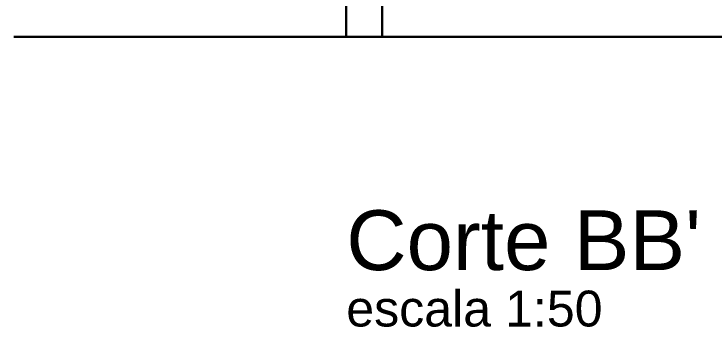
# Model space of a CAD drawing. Header units: millimetres. Extents: x -4228 to 27092, y -6721 to 984.
# Drawn here: x 22521.6 to 22814.3, y -3003.7 to -2872.9 of the extents above; entities that cross this region are included whole.
import ezdxf

# ---------------------------------------------------------------- set-up
doc = ezdxf.new("R2010")
doc.units = ezdxf.units.MM
doc.header["$LTSCALE"] = 50
for name, color, linetype in [('PAREDES3', 2, 'Continuous'), ('piso', 2, 'Continuous'), ('TEXTO', 7, 'Continuous')]:
    doc.layers.add(name, color=color, linetype=linetype)
doc.styles.add('ARIAL', font='arial.ttf')

msp = doc.modelspace()

# ---------------------------------------------------------------- linework, layer by layer
at = {"layer": 'PAREDES3', "color": 3, "linetype": 'Continuous', "lineweight": 30}
for p, q in [((22660.52, -2882.46), (22660.52, -2572.46)), ((22675.52, -2652.46), (22675.52, -2882.46))]:
    msp.add_line(p, q, dxfattribs=at)
at = {"layer": 'piso', "color": 8, "linetype": 'Continuous', "lineweight": 30}
msp.add_line((22521.6, -2882.46), (24115.52, -2882.46), dxfattribs=at)

# ---------------------------------------------------------------- texts
at = {"layer": 'TEXTO', "linetype": 'Continuous', "lineweight": 30, "style": 'ARIAL'}
for s, height, p in [("Corte BB'", 25, (22660.52, -2979.96)), ('escala 1:50', 15, (22660.52, -3003.54))]:
    msp.add_text(s, height=height, dxfattribs=at).set_placement(p)

doc.saveas('drawing.dxf')
